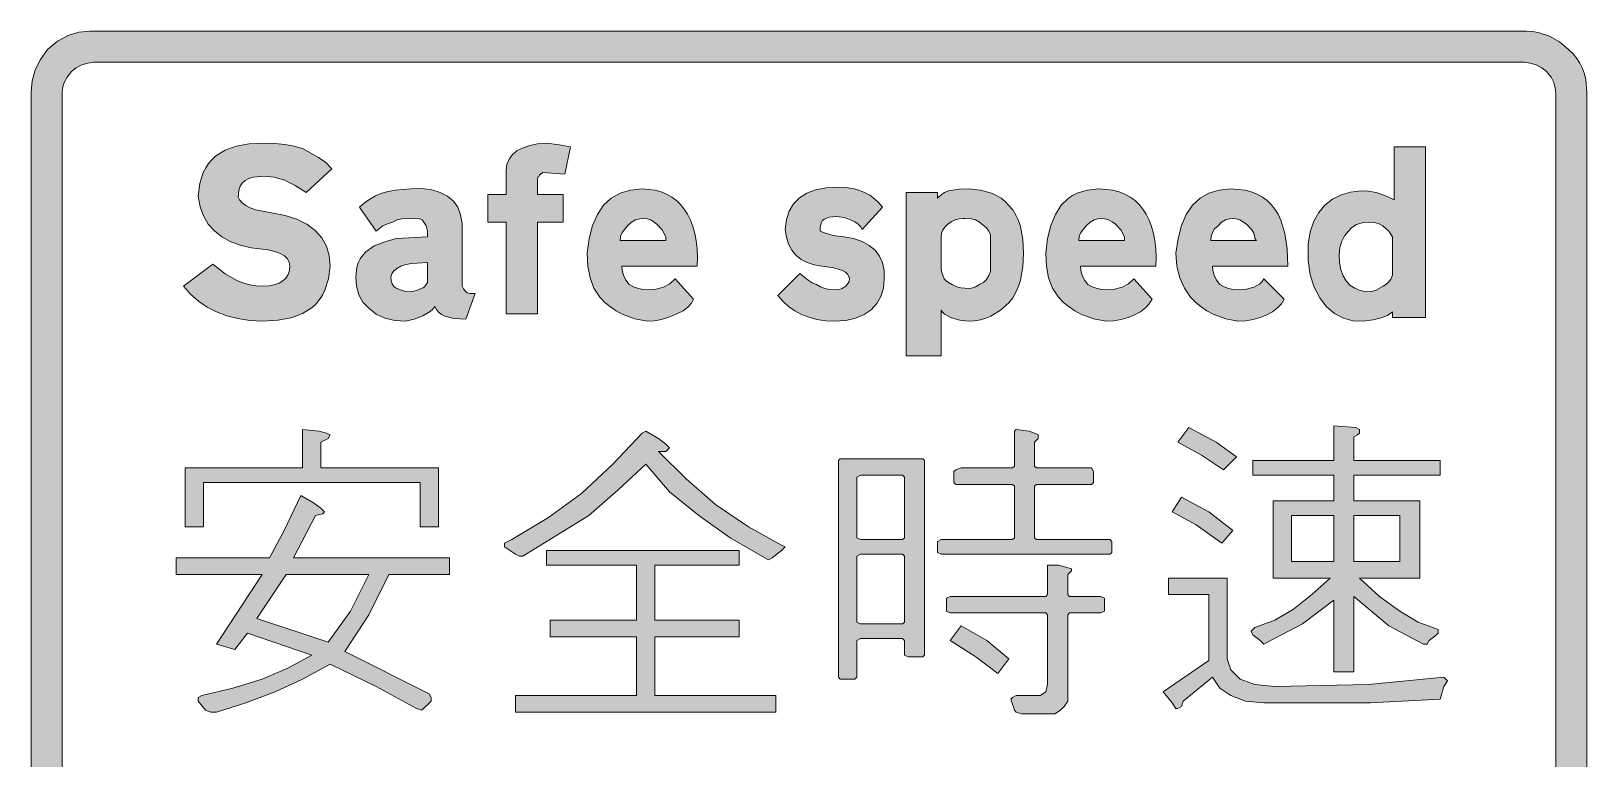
# Model space of a CAD drawing. Header units: metres. Extents: x 157 to 412, y 9 to 264.
# Drawn here: x 157.1 to 411.5, y 145.1 to 264.1 of the extents above; entities that cross this region are included whole.
import ezdxf

# ---------------------------------------------------------------- set-up
doc = ezdxf.new("R2010")
doc.units = ezdxf.units.M
doc.layers.add('FILL_BLACK_000000', color=7, linetype='Continuous', true_color=0x000000)

msp = doc.modelspace()

# ---------------------------------------------------------------- hatches: boundary and pattern name
at = {"layer": 'FILL_BLACK_000000', "true_color": 0x000000}
h = msp.add_hatch(color=7, dxfattribs=at)
h.dxf.hatch_style = 1
h.paths.add_polyline_path([(157.78, 257.72), (158.63, 259.43), (159.81, 261.06), (161.44, 262.41), (163.15, 263.35), (164.91, 263.89), (166.71, 264.06), (401.61, 264.06), (402.61, 264), (403.57, 263.84), (405.4, 263.23), (407.05, 262.29), (408.51, 261.06), (409.24, 260.36), (409.86, 259.6), (410.38, 258.8), (410.8, 257.95), (411.11, 257.06), (411.34, 256.12), (411.51, 254.16), (411.51, 19.26), (411.34, 17.46), (410.8, 15.7), (409.86, 13.99), (408.51, 12.36), (407.8, 11.63), (407.01, 11.01), (406.17, 10.49), (405.28, 10.07), (403.45, 9.53), (401.61, 9.36), (166.71, 9.36), (164.91, 9.53), (163.15, 10.07), (161.44, 11.01), (159.81, 12.36), (158.63, 13.99), (157.78, 15.7), (157.28, 17.46), (157.11, 19.26), (157.11, 254.16), (157.28, 255.96), (157.78, 257.72)])
h.paths.add_polyline_path([(403.25, 14.88), (404.11, 15.36), (404.87, 16), (405.51, 16.76), (405.99, 17.62), (406.3, 18.57), (406.41, 19.56), (406.41, 253.86), (406.34, 254.76), (406.11, 255.66), (405.65, 256.56), (404.91, 257.46), (404.14, 258.07), (403.22, 258.55), (402.25, 258.85), (401.31, 258.96), (167.31, 258.96), (166.37, 258.85), (165.4, 258.55), (164.48, 258.07), (163.71, 257.46), (163, 256.56), (162.51, 255.66), (162.25, 254.76), (162.21, 253.86), (162.21, 19.56), (162.28, 18.66), (162.51, 17.76), (162.97, 16.86), (163.71, 15.96), (164.48, 15.35), (165.4, 14.87), (166.37, 14.57), (167.31, 14.46), (401.31, 14.46), (402.3, 14.57), (403.25, 14.88)], flags=16)
h = msp.add_hatch(color=7, dxfattribs=at)
h.dxf.hatch_style = 1
h.paths.add_polyline_path([(188.83, 224.38), (190.86, 223.26), (191.87, 222.87), (192.88, 222.58), (193.9, 222.42), (194.91, 222.36), (195.96, 222.42), (196.88, 222.58), (197.65, 222.85), (198.28, 223.22), (198.78, 223.69), (199.13, 224.26), (199.34, 224.92), (199.41, 225.66), (199.31, 226.29), (199.02, 226.85), (198.52, 227.32), (197.83, 227.72), (196.95, 228.05), (195.87, 228.32), (193.11, 228.66), (191.3, 229.08), (189.68, 229.68), (188.27, 230.45), (187.07, 231.4), (186.08, 232.53), (185.31, 233.85), (184.75, 235.36), (184.41, 237.06), (184.68, 239.16), (185.25, 240.95), (185.66, 241.74), (186.14, 242.45), (186.7, 243.09), (187.33, 243.66), (188.84, 244.59), (190.65, 245.24), (192.78, 245.63), (195.21, 245.76), (196.95, 245.7), (198.58, 245.53), (200.1, 245.25), (201.51, 244.86), (204.13, 243.43), (205.31, 242.58), (206.31, 241.56), (202.11, 237.66), (200.31, 238.84), (198.55, 239.68), (196.84, 240.19), (195.21, 240.36), (193.41, 240.19), (192.69, 239.96), (192.1, 239.65), (191.63, 239.23), (191.29, 238.71), (191.08, 238.09), (191.01, 237.36), (190.94, 236.91), (191.16, 236.46), (191.6, 236.01), (192.21, 235.56), (192.95, 235.16), (193.86, 234.85), (196.41, 234.36), (198.63, 233.92), (200.57, 233.3), (202.22, 232.48), (203.57, 231.47), (204.63, 230.28), (205.4, 228.92), (205.86, 227.38), (206.01, 225.66), (205.74, 223.55), (205.16, 221.72), (204.75, 220.91), (204.26, 220.18), (203.7, 219.51), (203.05, 218.91), (202.32, 218.38), (201.51, 217.93), (199.64, 217.22), (197.44, 216.8), (194.91, 216.66), (192.89, 216.77), (190.93, 217.07), (189.09, 217.55), (187.41, 218.16), (185.89, 218.94), (184.48, 219.92), (183.19, 221.07), (182.01, 222.36), (186.81, 225.96), (188.83, 224.38)])
h = msp.add_hatch(color=7, dxfattribs=at)
h.dxf.hatch_style = 1
h.paths.add_polyline_path([(239.91, 217.86), (234.81, 217.86), (234.81, 232.86), (231.81, 232.86), (231.81, 237.36), (234.81, 237.36), (234.81, 241.26), (234.92, 242.28), (235.26, 243.13), (235.82, 243.88), (236.61, 244.56), (237.57, 245), (238.67, 245.38), (239.94, 245.66), (241.41, 245.76), (243.51, 245.46), (245.31, 245.16), (244.41, 240.66), (240.81, 240.96), (240.4, 240.66), (240.26, 240.54), (240.21, 240.36), (240.04, 240.31), (239.95, 240.17), (239.91, 239.76), (239.91, 237.36), (244.11, 237.36), (244.11, 232.86), (239.91, 232.86), (239.91, 217.86)])
h = msp.add_hatch(color=7, dxfattribs=at)
h.dxf.hatch_style = 1
h.paths.add_polyline_path([(385.11, 245.16), (385.11, 217.26), (379.71, 217.26), (379.71, 218.16), (378.92, 217.59), (377.87, 217.18), (376.55, 216.89), (374.91, 216.66), (373.26, 216.73), (371.69, 217.15), (370.24, 217.92), (368.95, 219.02), (367.83, 220.45), (366.94, 222.19), (366.28, 224.23), (365.91, 226.56), (365.91, 226.86), (365.91, 228.96), (365.91, 229.26), (366.26, 231.26), (366.85, 232.98), (367.66, 234.44), (368.68, 235.63), (369.91, 236.58), (371.31, 237.28), (372.88, 237.73), (374.61, 237.96), (375.79, 237.89), (377.08, 237.66), (378.49, 237.2), (380.01, 236.46), (380.01, 245.16), (385.11, 245.16)])
h.paths.add_polyline_path([(371.29, 225.05), (371.64, 224.06), (372.13, 223.22), (372.77, 222.54), (373.54, 222.02), (374.46, 221.66), (375.51, 221.46), (376.31, 221.52), (376.97, 221.68), (378.21, 222.36), (378.66, 222.64), (379.07, 223.03), (379.43, 223.54), (379.71, 224.16), (379.71, 228.96), (379.71, 230.46), (379.11, 231.36), (378.81, 231.66), (378.13, 232.23), (377.42, 232.6), (376.66, 232.8), (375.81, 232.86), (374.75, 232.75), (373.82, 232.45), (373.07, 231.97), (372.51, 231.36), (371.9, 230.62), (371.42, 229.75), (371.12, 228.7), (371.01, 227.46), (371.08, 226.18), (371.29, 225.05)], flags=16)
h = msp.add_hatch(color=7, dxfattribs=at)
h.dxf.hatch_style = 1
h.paths.add_polyline_path([(210.61, 226.21), (210.92, 226.86), (211.34, 227.45), (211.86, 227.99), (213.21, 228.96), (214.78, 229.56), (216.81, 230.16), (221.91, 230.46), (221.91, 231.36), (221.72, 232.22), (221.31, 232.86), (221.03, 233.21), (220.63, 233.38), (219.51, 233.46), (217.75, 233.38), (216.94, 233.21), (216.21, 232.86), (215.37, 232.58), (214.63, 232.22), (213.51, 231.36), (210.81, 235.26), (211.63, 235.99), (212.5, 236.61), (213.44, 237.13), (214.45, 237.55), (215.52, 237.86), (216.67, 238.09), (219.21, 238.26), (221.08, 238.33), (222.66, 238.11), (224.02, 237.67), (225.21, 237.06), (226.18, 236.27), (226.86, 235.26), (227.32, 234.02), (227.61, 232.56), (227.61, 222.36), (227.8, 221.91), (228.21, 221.46), (228.49, 221.29), (228.85, 221.2), (229.71, 221.16), (228.21, 216.96), (226.23, 217.08), (224.76, 217.45), (224.2, 217.74), (223.74, 218.1), (223.38, 218.54), (223.11, 219.06), (222.81, 218.62), (222.36, 218.22), (221.16, 217.52), (219.73, 216.99), (218.31, 216.66), (216.57, 216.78), (214.97, 217.15), (213.54, 217.8), (212.31, 218.76), (211.35, 219.77), (210.7, 220.97), (210.33, 222.35), (210.21, 223.86), (210.38, 225.5), (210.61, 226.21)])
h.paths.add_polyline_path([(218.38, 225.9), (217.56, 225.62), (216.91, 225.28), (216.43, 224.87), (216.09, 224.39), (215.91, 223.86), (215.97, 223.24), (216.13, 222.73), (216.42, 222.34), (216.81, 222.06), (217.78, 221.65), (218.41, 221.51), (219.21, 221.46), (220.11, 221.65), (221.01, 222.06), (221.23, 222.12), (221.46, 222.28), (221.91, 222.96), (221.91, 226.26), (219.37, 226.1), (218.38, 225.9)], flags=16)
h = msp.add_hatch(color=7, dxfattribs=at)
h.dxf.hatch_style = 1
h.paths.add_polyline_path([(265.07, 219.59), (264.51, 218.95), (263.72, 218.36), (262.71, 217.86), (261.41, 217.29), (260.2, 216.92), (259.04, 216.72), (257.91, 216.66), (255.85, 217.06), (253.78, 217.82), (252.79, 218.35), (251.83, 218.98), (250.94, 219.72), (250.11, 220.56), (249.15, 222.02), (248.5, 223.71), (248.13, 225.62), (248.01, 227.76), (248.35, 230.19), (248.91, 232.31), (249.7, 234.11), (250.71, 235.6), (251.95, 236.76), (253.41, 237.59), (255.1, 238.09), (257.01, 238.26), (258.11, 238.2), (259.14, 238.04), (260.12, 237.77), (261.02, 237.4), (261.86, 236.93), (262.62, 236.36), (263.31, 235.7), (263.91, 234.96), (264.44, 234.12), (264.91, 233.17), (265.31, 232.12), (265.63, 230.98), (265.87, 229.76), (266.02, 228.46), (266.07, 227.09), (266.01, 225.66), (253.71, 225.66), (253.77, 224.94), (253.97, 224.16), (254.34, 223.38), (254.91, 222.66), (255.63, 222.27), (256.41, 221.98), (257.19, 221.82), (257.91, 221.76), (259.25, 221.87), (260.5, 222.21), (261.58, 222.77), (262.41, 223.56), (265.41, 220.26), (265.07, 219.59)])
h.paths.add_polyline_path([(260.91, 230.16), (260.91, 230.46), (260.31, 231.56), (259.45, 232.52), (258.42, 233.2), (257.87, 233.39), (257.31, 233.46), (256.63, 233.4), (255.96, 233.2), (255.28, 232.83), (254.61, 232.26), (253.78, 231.17), (253.51, 230.53), (253.41, 229.86), (260.91, 229.86), (260.91, 230.16)], flags=16)
h = msp.add_hatch(color=7, dxfattribs=at)
h.dxf.hatch_style = 1
h.paths.add_polyline_path([(285.13, 225.86), (284, 226.22), (283.01, 226.74), (282.17, 227.42), (281.49, 228.26), (280.97, 229.25), (280.61, 230.38), (280.41, 231.66), (280.64, 233.25), (281.09, 234.64), (281.79, 235.82), (282.73, 236.8), (283.93, 237.56), (285.39, 238.11), (287.11, 238.45), (289.11, 238.56), (290.31, 238.5), (291.42, 238.34), (292.44, 238.07), (293.38, 237.7), (294.24, 237.23), (295.02, 236.66), (295.71, 236), (296.31, 235.26), (293.01, 231.66), (292.73, 232.11), (292.33, 232.52), (291.83, 232.88), (291.21, 233.16), (290.12, 233.57), (288.81, 233.76), (287.63, 233.65), (286.78, 233.31), (286.49, 233.06), (286.28, 232.75), (286.11, 231.96), (286.11, 231.66), (286.11, 231.36), (287.01, 231.06), (288.28, 230.65), (290.01, 230.46), (291.6, 230.15), (292.98, 229.68), (294.15, 229.04), (295.11, 228.25), (295.84, 227.3), (296.34, 226.2), (296.6, 224.95), (296.61, 223.56), (296.47, 222.06), (296.06, 220.71), (295.39, 219.53), (294.47, 218.53), (293.31, 217.74), (291.93, 217.15), (290.32, 216.78), (288.51, 216.66), (286.99, 216.73), (285.58, 216.94), (284.28, 217.28), (283.07, 217.75), (281.97, 218.34), (280.96, 219.06), (280.04, 219.9), (279.21, 220.86), (282.81, 224.46), (284.16, 223.33), (284.83, 222.94), (285.51, 222.66), (286.19, 222.27), (286.9, 221.98), (287.66, 221.82), (288.51, 221.76), (289.13, 221.81), (289.63, 221.95), (290.31, 222.36), (290.72, 222.85), (290.86, 223.16), (290.91, 223.56), (290.84, 223.98), (290.63, 224.35), (290.28, 224.67), (289.78, 224.95), (288.38, 225.37), (286.41, 225.66), (285.13, 225.86)])
h = msp.add_hatch(color=7, dxfattribs=at)
h.dxf.hatch_style = 1
h.paths.add_polyline_path([(300.21, 210.96), (300.21, 237.66), (305.31, 237.66), (305.31, 236.76), (305.98, 237.36), (306.49, 237.69), (307.11, 237.96), (308.87, 238.22), (310.41, 238.26), (312.37, 238.09), (314.16, 237.58), (314.97, 237.21), (315.73, 236.74), (316.41, 236.19), (317.01, 235.56), (317.63, 234.83), (318.14, 234), (318.56, 233.09), (318.88, 232.11), (319.29, 229.99), (319.41, 227.76), (319.29, 225.52), (318.88, 223.37), (318.56, 222.35), (318.14, 221.39), (317.63, 220.49), (317.01, 219.66), (315.6, 218.43), (314.05, 217.48), (313.21, 217.13), (312.33, 216.88), (311.39, 216.72), (310.41, 216.66), (308.99, 216.81), (307.6, 217.22), (306.49, 217.8), (306.12, 218.12), (305.91, 218.46), (305.91, 210.96), (300.21, 210.96)])
h.paths.add_polyline_path([(310.9, 222.02), (311.54, 222.27), (312.21, 222.66), (312.83, 222.99), (313.33, 223.48), (313.73, 224.09), (314.01, 224.76), (314.01, 225.66), (314.01, 229.86), (314.01, 230.76), (313.73, 231.38), (313.33, 231.92), (312.21, 232.86), (311.54, 233.21), (310.9, 233.38), (309.81, 233.46), (309.51, 233.46), (308.84, 233.39), (308.19, 233.2), (307.58, 232.91), (307.03, 232.52), (306.57, 232.07), (306.22, 231.56), (305.99, 231.02), (305.91, 230.46), (305.91, 225.36), (305.95, 224.76), (306.21, 224.16), (306.43, 223.56), (306.72, 223.23), (307.11, 222.96), (307.78, 222.57), (308.46, 222.28), (309.13, 222.12), (309.81, 222.06), (310.31, 221.94), (310.9, 222.02)], flags=16)
h = msp.add_hatch(color=7, dxfattribs=at)
h.dxf.hatch_style = 1
h.paths.add_polyline_path([(328.97, 224.16), (329.34, 223.38), (329.91, 222.66), (330.63, 222.27), (331.41, 221.98), (332.19, 221.82), (332.91, 221.76), (334.25, 221.87), (335.5, 222.21), (336.58, 222.77), (337.41, 223.56), (340.41, 220.26), (339.96, 219.5), (339.32, 218.81), (338.51, 218.2), (337.56, 217.67), (336.5, 217.25), (335.35, 216.93), (334.14, 216.73), (332.91, 216.66), (330.85, 217.06), (328.78, 217.82), (327.79, 218.35), (326.83, 218.98), (325.94, 219.72), (325.11, 220.56), (324.15, 222.02), (323.5, 223.71), (323.13, 225.62), (323.01, 227.76), (323.33, 230.19), (323.86, 232.31), (324.6, 234.11), (325.56, 235.6), (326.74, 236.76), (327.42, 237.21), (328.16, 237.59), (329.81, 238.09), (331.71, 238.26), (332.91, 238.2), (334.02, 238.04), (335.04, 237.77), (335.98, 237.4), (336.84, 236.93), (337.62, 236.36), (338.31, 235.7), (338.91, 234.96), (339.44, 234.12), (339.91, 233.17), (340.31, 232.12), (340.63, 230.98), (340.87, 229.76), (341.02, 228.46), (341.07, 227.09), (341.01, 225.66), (328.71, 225.66), (328.77, 224.94), (328.97, 224.16)])
h.paths.add_polyline_path([(335.91, 230.16), (335.91, 230.46), (335.3, 231.56), (334.41, 232.52), (333.88, 232.91), (333.29, 233.2), (332.67, 233.39), (332.01, 233.46), (331.51, 233.4), (330.92, 233.2), (330.28, 232.83), (329.61, 232.26), (328.78, 231.17), (328.51, 230.53), (328.41, 229.86), (335.91, 229.86), (335.91, 230.16)], flags=16)
h = msp.add_hatch(color=7, dxfattribs=at)
h.dxf.hatch_style = 1
h.paths.add_polyline_path([(350.57, 224.16), (350.94, 223.38), (351.51, 222.66), (352.19, 222.27), (352.9, 221.98), (353.66, 221.82), (354.51, 221.76), (355.84, 221.87), (357.06, 222.21), (358.05, 222.77), (358.43, 223.14), (358.71, 223.56), (362.01, 220.26), (361.56, 219.5), (360.92, 218.81), (360.11, 218.2), (359.16, 217.67), (358.1, 217.25), (356.95, 216.93), (355.74, 216.73), (354.51, 216.66), (352.45, 217.06), (350.38, 217.82), (349.39, 218.35), (348.43, 218.98), (347.54, 219.72), (346.71, 220.56), (345.7, 222.02), (344.95, 223.71), (344.47, 225.62), (344.31, 227.76), (344.65, 230.19), (345.21, 232.31), (346, 234.11), (347.01, 235.6), (348.25, 236.76), (349.71, 237.59), (351.4, 238.09), (353.31, 238.26), (354.51, 238.2), (355.62, 238.04), (356.64, 237.77), (357.58, 237.4), (358.44, 236.93), (359.22, 236.36), (359.91, 235.7), (360.51, 234.96), (361.03, 234.12), (361.47, 233.17), (362.12, 230.98), (362.49, 228.46), (362.61, 225.66), (350.31, 225.66), (350.37, 224.94), (350.57, 224.16)])
h.paths.add_polyline_path([(357.21, 230.16), (357.21, 230.46), (357.03, 231.02), (356.73, 231.56), (355.86, 232.52), (354.76, 233.2), (354.18, 233.39), (353.61, 233.46), (353.07, 233.4), (352.41, 233.2), (351.75, 232.83), (351.21, 232.26), (350.64, 231.76), (350.27, 231.17), (350.07, 230.53), (350.01, 229.86), (357.51, 229.86), (357.21, 230.16)], flags=16)
h = msp.add_hatch(color=7, dxfattribs=at)
h.dxf.hatch_style = 1
h.paths.add_polyline_path([(185.31, 190.26), (185.31, 183.06), (182.31, 183.06), (182.31, 192.66), (201.51, 192.66), (201.51, 198.96), (204.21, 198.66), (205.41, 198.36), (206.01, 198.06), (205.71, 197.46), (204.51, 196.86), (204.51, 192.66), (223.71, 192.66), (223.71, 183.06), (220.71, 183.06), (220.71, 190.26), (185.31, 190.26)])
h = msp.add_hatch(color=7, dxfattribs=at)
h.dxf.hatch_style = 1
h.paths.add_polyline_path([(248.31, 184.86), (242.91, 181.56), (237.51, 178.26), (236.91, 178.26), (236.31, 178.56), (234.51, 179.76), (234.51, 180.36), (235.71, 180.96), (241.71, 184.56), (247.11, 188.46), (252.21, 193.26), (257.01, 198.36), (257.61, 198.66), (259.71, 197.46), (260.91, 196.56), (261.51, 195.96), (260.91, 195.36), (259.71, 195.36), (264.21, 190.86), (269.01, 186.66), (274.41, 183.06), (279.81, 180.06), (280.41, 179.76), (279.81, 179.16), (278.31, 177.96), (277.71, 177.66), (277.11, 177.96), (271.41, 181.26), (266.31, 184.86), (261.51, 188.76), (257.61, 193.26), (253.11, 189.06), (248.31, 184.86)])
h = msp.add_hatch(color=7, dxfattribs=at)
h.dxf.hatch_style = 1
h.paths.add_polyline_path([(333.81, 180.66), (333.81, 178.86), (333.51, 178.56), (305.91, 178.56), (305.31, 178.86), (305.31, 180.66), (305.91, 180.96), (317.61, 180.96), (317.91, 181.26), (317.91, 189.66), (317.61, 189.96), (309.21, 189.96), (308.31, 189.96), (308.01, 190.26), (308.01, 192.06), (308.31, 192.36), (309.21, 192.66), (317.61, 192.66), (317.91, 192.96), (317.91, 198.66), (318.21, 198.96), (320.31, 198.66), (321.21, 198.36), (321.81, 198.06), (321.81, 197.46), (321.21, 196.86), (321.21, 192.96), (321.51, 192.66), (330.51, 192.66), (330.81, 192.06), (330.81, 190.26), (330.51, 189.96), (321.51, 189.96), (321.21, 189.66), (321.21, 181.26), (321.51, 180.96), (333.51, 180.96), (333.81, 180.66)])
h = msp.add_hatch(color=7, dxfattribs=at)
h.dxf.hatch_style = 1
h.paths.add_polyline_path([(348.51, 194.76), (344.61, 196.86), (346.41, 199.26), (350.91, 196.86), (354.21, 194.46), (352.11, 192.36), (348.51, 194.76)])
h = msp.add_hatch(color=7, dxfattribs=at)
h.dxf.hatch_style = 1
h.paths.add_polyline_path([(373.41, 171.66), (373.41, 159.36), (370.11, 159.36), (370.11, 171.06), (365.01, 167.16), (359.31, 164.16), (358.71, 163.86), (358.11, 164.46), (356.91, 165.36), (356.61, 165.96), (357.21, 166.56), (360.51, 167.76), (363.51, 169.56), (366.51, 171.96), (369.51, 174.66), (360.21, 174.66), (360.21, 187.26), (370.11, 187.26), (370.11, 191.46), (356.91, 191.46), (356.91, 193.86), (370.11, 193.86), (370.11, 199.56), (373.71, 199.26), (374.31, 198.96), (374.31, 198.36), (374.01, 198.06), (373.41, 197.76), (373.41, 193.86), (387.51, 193.86), (387.51, 191.46), (373.41, 191.46), (373.41, 187.26), (384.21, 187.26), (384.21, 174.66), (374.31, 174.66), (377.61, 171.66), (380.91, 169.26), (383.91, 167.46), (387.21, 166.26), (387.21, 165.66), (386.91, 165.36), (385.71, 164.46), (385.41, 163.86), (384.81, 163.86), (379.11, 166.86), (373.41, 171.66)])
h.paths.add_polyline_path([(380.91, 177.36), (380.91, 184.86), (373.41, 184.86), (373.41, 177.36), (380.91, 177.36)], flags=16)
h.paths.add_polyline_path([(363.21, 177.36), (370.11, 177.36), (370.11, 184.86), (363.21, 184.86), (363.21, 177.36)], flags=16)
h = msp.add_hatch(color=7, dxfattribs=at)
h.dxf.hatch_style = 1
h.paths.add_polyline_path([(299.91, 162.06), (299.91, 164.46), (299.61, 164.76), (292.71, 164.76), (292.11, 164.46), (292.11, 158.46), (291.81, 158.16), (289.41, 158.16), (289.11, 158.46), (289.11, 193.86), (289.41, 194.16), (302.91, 194.16), (303.21, 193.86), (303.21, 162.06), (302.91, 161.76), (300.51, 161.76), (299.91, 162.06)])
h.paths.add_polyline_path([(299.61, 167.16), (299.91, 167.46), (299.91, 178.26), (299.61, 178.56), (292.71, 178.56), (292.11, 178.26), (292.11, 167.46), (292.71, 167.16), (299.61, 167.16)], flags=16)
h.paths.add_polyline_path([(292.11, 181.26), (292.71, 180.96), (299.61, 180.96), (299.91, 181.26), (299.91, 191.16), (299.61, 191.46), (292.71, 191.46), (292.11, 191.16), (292.11, 181.26)], flags=16)
h = msp.add_hatch(color=7, dxfattribs=at)
h.dxf.hatch_style = 1
h.paths.add_polyline_path([(208.41, 162.66), (222.21, 155.76), (222.51, 155.16), (222.51, 154.56), (221.01, 153.06), (220.11, 153.36), (213.51, 156.96), (206.01, 160.56), (201.51, 158.16), (197.01, 156.06), (192.21, 154.26), (187.41, 152.76), (186.51, 152.76), (185.61, 153.06), (184.41, 154.56), (184.41, 155.16), (185.01, 155.46), (190.11, 156.66), (194.91, 158.16), (199.11, 159.96), (203.01, 162.06), (192.51, 165.66), (190.41, 162.96), (187.41, 163.86), (194.91, 175.26), (180.81, 175.26), (180.81, 177.96), (196.11, 177.96), (198.51, 182.46), (201.21, 188.16), (203.31, 186.96), (204.51, 186.06), (205.11, 185.46), (204.81, 185.16), (203.61, 184.86), (200.01, 177.96), (225.51, 177.96), (225.51, 175.26), (215.61, 175.26), (212.31, 168.66), (208.41, 162.66)])
h.paths.add_polyline_path([(205.71, 164.16), (209.31, 169.26), (212.31, 175.26), (198.81, 175.26), (194.01, 168.06), (205.71, 164.16)], flags=16)
h = msp.add_hatch(color=7, dxfattribs=at)
h.dxf.hatch_style = 1
h.paths.add_polyline_path([(351.81, 180.36), (347.61, 183.36), (343.71, 185.46), (345.21, 187.86), (349.71, 185.46), (353.61, 182.46), (351.81, 180.36)])
h = msp.add_hatch(color=7, dxfattribs=at)
h.dxf.hatch_style = 1
h.paths.add_polyline_path([(259.11, 176.76), (259.11, 167.76), (272.91, 167.76), (272.91, 165.06), (259.11, 165.06), (259.11, 155.46), (278.91, 155.46), (278.91, 152.76), (236.31, 152.76), (236.31, 155.46), (256.11, 155.46), (256.11, 165.06), (242.01, 165.06), (242.01, 167.76), (256.11, 167.76), (256.11, 176.76), (241.41, 176.76), (241.41, 179.16), (272.91, 179.16), (272.91, 176.76), (259.11, 176.76)])
h = msp.add_hatch(color=7, dxfattribs=at)
h.dxf.hatch_style = 1
h.paths.add_polyline_path([(323.91, 176.76), (325.11, 176.76), (326.31, 176.46), (327.21, 176.16), (327.21, 175.86), (326.61, 175.26), (326.61, 171.96), (326.91, 171.66), (332.01, 171.66), (332.61, 171.36), (332.61, 169.26), (332.01, 168.96), (326.91, 168.96), (326.61, 168.66), (326.61, 156.06), (326.61, 154.56), (326.01, 153.66), (325.41, 153.06), (324.51, 152.46), (319.11, 152.46), (318.21, 152.76), (317.91, 153.06), (317.31, 154.86), (317.61, 155.16), (318.21, 155.46), (322.11, 155.46), (323.01, 156.06), (323.31, 157.26), (323.31, 168.66), (323.01, 168.96), (307.41, 168.96), (306.81, 169.26), (306.81, 171.36), (307.41, 171.66), (323.01, 171.66), (323.31, 171.96), (323.31, 176.76), (323.91, 176.76)])
h = msp.add_hatch(color=7, dxfattribs=at)
h.dxf.hatch_style = 1
h.paths.add_polyline_path([(358.71, 154.26), (355.71, 154.56), (353.31, 155.46), (351.51, 156.66), (350.31, 158.46), (345.51, 154.56), (345.21, 153.66), (344.61, 153.36), (344.31, 153.36), (343.71, 154.26), (342.21, 156.06), (349.71, 161.16), (349.71, 171.96), (343.11, 171.96), (343.11, 174.66), (352.71, 174.66), (352.71, 161.46), (353.31, 159.66), (354.81, 158.16), (357.21, 157.26), (360.51, 156.96), (375.81, 157.26), (388.11, 158.46), (388.71, 157.86), (388.11, 156.96), (387.51, 154.86), (376.11, 154.26), (358.71, 154.26)])
h = msp.add_hatch(color=7, dxfattribs=at)
h.dxf.hatch_style = 1
h.paths.add_polyline_path([(307.41, 164.46), (309.21, 166.86), (313.41, 164.46), (317.01, 161.46), (315.21, 159.06), (311.61, 161.76), (307.41, 164.46)])

# ---------------------------------------------------------------- linework, layer by layer
at = {"layer": 'FILL_BLACK_000000', "lineweight": 0, "true_color": 0x000000}
for points in [[(157.11, 19.26), (157.11, 254.16), (157.28, 255.96), (157.78, 257.72), (158.63, 259.43), (159.81, 261.06), (161.44, 262.41), (163.15, 263.35), (164.91, 263.89), (166.71, 264.06), (401.61, 264.06), (402.61, 264), (403.57, 263.84), (405.4, 263.23), (407.05, 262.29), (408.51, 261.06), (409.24, 260.36), (409.86, 259.6), (410.38, 258.8), (410.8, 257.95), (411.11, 257.06), (411.34, 256.12), (411.51, 254.16), (411.51, 19.26)], [(406.41, 19.56), (406.41, 253.86), (406.34, 254.76), (406.11, 255.66), (405.65, 256.56), (404.91, 257.46), (404.14, 258.07), (403.22, 258.55), (402.25, 258.85), (401.31, 258.96), (167.31, 258.96), (166.37, 258.85), (165.4, 258.55), (164.48, 258.07), (163.71, 257.46), (163, 256.56), (162.51, 255.66), (162.25, 254.76), (162.21, 253.86), (162.21, 19.56)]]:
    msp.add_lwpolyline(points, dxfattribs=at)
for points in [[(188.83, 224.38), (190.86, 223.26), (191.87, 222.87), (192.88, 222.58), (193.9, 222.42), (194.91, 222.36), (195.96, 222.42), (196.88, 222.58), (197.65, 222.85), (198.28, 223.22), (198.78, 223.69), (199.13, 224.26), (199.34, 224.92), (199.41, 225.66), (199.31, 226.29), (199.02, 226.85), (198.52, 227.32), (197.83, 227.72), (196.95, 228.05), (195.87, 228.32), (193.11, 228.66), (191.3, 229.08), (189.68, 229.68), (188.27, 230.45), (187.07, 231.4), (186.08, 232.53), (185.31, 233.85), (184.75, 235.36), (184.41, 237.06), (184.68, 239.16), (185.25, 240.95), (185.66, 241.74), (186.14, 242.45), (186.7, 243.09), (187.33, 243.66), (188.84, 244.59), (190.65, 245.24), (192.78, 245.63), (195.21, 245.76), (196.95, 245.7), (198.58, 245.53), (200.1, 245.25), (201.51, 244.86), (204.13, 243.43), (205.31, 242.58), (206.31, 241.56), (202.11, 237.66), (200.31, 238.84), (198.55, 239.68), (196.84, 240.19), (195.21, 240.36), (193.41, 240.19), (192.69, 239.96), (192.1, 239.65), (191.63, 239.23), (191.29, 238.71), (191.08, 238.09), (191.01, 237.36), (190.94, 236.91), (191.16, 236.46), (191.6, 236.01), (192.21, 235.56), (192.95, 235.16), (193.86, 234.85), (196.41, 234.36), (198.63, 233.92), (200.57, 233.3), (202.22, 232.48), (203.57, 231.47), (204.63, 230.28), (205.4, 228.92), (205.86, 227.38), (206.01, 225.66), (205.74, 223.55), (205.16, 221.72), (204.75, 220.91), (204.26, 220.18), (203.7, 219.51), (203.05, 218.91), (202.32, 218.38), (201.51, 217.93), (199.64, 217.22), (197.44, 216.8), (194.91, 216.66), (192.89, 216.77), (190.93, 217.07), (189.09, 217.55), (187.41, 218.16), (185.89, 218.94), (184.48, 219.92), (183.19, 221.07), (182.01, 222.36), (186.81, 225.96)], [(239.91, 217.86), (234.81, 217.86), (234.81, 232.86), (231.81, 232.86), (231.81, 237.36), (234.81, 237.36), (234.81, 241.26), (234.92, 242.28), (235.26, 243.13), (235.82, 243.88), (236.61, 244.56), (237.57, 245), (238.67, 245.38), (239.94, 245.66), (241.41, 245.76), (243.51, 245.46), (245.31, 245.16), (244.41, 240.66), (240.81, 240.96), (240.4, 240.66), (240.26, 240.54), (240.21, 240.36), (240.04, 240.31), (239.95, 240.17), (239.91, 239.76), (239.91, 237.36), (244.11, 237.36), (244.11, 232.86), (239.91, 232.86)], [(385.11, 245.16), (385.11, 217.26), (379.71, 217.26), (379.71, 218.16), (378.92, 217.59), (377.87, 217.18), (376.55, 216.89), (374.91, 216.66), (373.26, 216.73), (371.69, 217.15), (370.24, 217.92), (368.95, 219.02), (367.83, 220.45), (366.94, 222.19), (366.28, 224.23), (365.91, 226.56), (365.91, 226.86), (365.91, 228.96), (365.91, 229.26), (366.26, 231.26), (366.85, 232.98), (367.66, 234.44), (368.68, 235.63), (369.91, 236.58), (371.31, 237.28), (372.88, 237.73), (374.61, 237.96), (375.79, 237.89), (377.08, 237.66), (378.49, 237.2), (380.01, 236.46), (380.01, 245.16)], [(210.61, 226.21), (210.92, 226.86), (211.34, 227.45), (211.86, 227.99), (213.21, 228.96), (214.78, 229.56), (216.81, 230.16), (221.91, 230.46), (221.91, 231.36), (221.72, 232.22), (221.31, 232.86), (221.03, 233.21), (220.63, 233.38), (219.51, 233.46), (217.75, 233.38), (216.94, 233.21), (216.21, 232.86), (215.37, 232.58), (214.63, 232.22), (213.51, 231.36), (210.81, 235.26), (211.63, 235.99), (212.5, 236.61), (213.44, 237.13), (214.45, 237.55), (215.52, 237.86), (216.67, 238.09), (219.21, 238.26), (221.08, 238.33), (222.66, 238.11), (224.02, 237.67), (225.21, 237.06), (226.18, 236.27), (226.86, 235.26), (227.32, 234.02), (227.61, 232.56), (227.61, 222.36), (227.8, 221.91), (228.21, 221.46), (228.49, 221.29), (228.85, 221.2), (229.71, 221.16), (228.21, 216.96), (226.23, 217.08), (224.76, 217.45), (224.2, 217.74), (223.74, 218.1), (223.38, 218.54), (223.11, 219.06), (222.81, 218.62), (222.36, 218.22), (221.16, 217.52), (219.73, 216.99), (218.31, 216.66), (216.57, 216.78), (214.97, 217.15), (213.54, 217.8), (212.31, 218.76), (211.35, 219.77), (210.7, 220.97), (210.33, 222.35), (210.21, 223.86), (210.38, 225.5)], [(265.07, 219.59), (264.51, 218.95), (263.72, 218.36), (262.71, 217.86), (261.41, 217.29), (260.2, 216.92), (259.04, 216.72), (257.91, 216.66), (255.85, 217.06), (253.78, 217.82), (252.79, 218.35), (251.83, 218.98), (250.94, 219.72), (250.11, 220.56), (249.15, 222.02), (248.5, 223.71), (248.13, 225.62), (248.01, 227.76), (248.35, 230.19), (248.91, 232.31), (249.7, 234.11), (250.71, 235.6), (251.95, 236.76), (253.41, 237.59), (255.1, 238.09), (257.01, 238.26), (258.11, 238.2), (259.14, 238.04), (260.12, 237.77), (261.02, 237.4), (261.86, 236.93), (262.62, 236.36), (263.31, 235.7), (263.91, 234.96), (264.44, 234.12), (264.91, 233.17), (265.31, 232.12), (265.63, 230.98), (265.87, 229.76), (266.02, 228.46), (266.07, 227.09), (266.01, 225.66), (253.71, 225.66), (253.77, 224.94), (253.97, 224.16), (254.34, 223.38), (254.91, 222.66), (255.63, 222.27), (256.41, 221.98), (257.19, 221.82), (257.91, 221.76), (259.25, 221.87), (260.5, 222.21), (261.58, 222.77), (262.41, 223.56), (265.41, 220.26)], [(285.13, 225.86), (284, 226.22), (283.01, 226.74), (282.17, 227.42), (281.49, 228.26), (280.97, 229.25), (280.61, 230.38), (280.41, 231.66), (280.64, 233.25), (281.09, 234.64), (281.79, 235.82), (282.73, 236.8), (283.93, 237.56), (285.39, 238.11), (287.11, 238.45), (289.11, 238.56), (290.31, 238.5), (291.42, 238.34), (292.44, 238.07), (293.38, 237.7), (294.24, 237.23), (295.02, 236.66), (295.71, 236), (296.31, 235.26), (293.01, 231.66), (292.73, 232.11), (292.33, 232.52), (291.83, 232.88), (291.21, 233.16), (290.12, 233.57), (288.81, 233.76), (287.63, 233.65), (286.78, 233.31), (286.49, 233.06), (286.28, 232.75), (286.11, 231.96), (286.11, 231.66), (286.11, 231.36), (287.01, 231.06), (288.28, 230.65), (290.01, 230.46), (291.6, 230.15), (292.98, 229.68), (294.15, 229.04), (295.11, 228.25), (295.84, 227.3), (296.34, 226.2), (296.6, 224.95), (296.61, 223.56), (296.47, 222.06), (296.06, 220.71), (295.39, 219.53), (294.47, 218.53), (293.31, 217.74), (291.93, 217.15), (290.32, 216.78), (288.51, 216.66), (286.99, 216.73), (285.58, 216.94), (284.28, 217.28), (283.07, 217.75), (281.97, 218.34), (280.96, 219.06), (280.04, 219.9), (279.21, 220.86), (282.81, 224.46), (284.16, 223.33), (284.83, 222.94), (285.51, 222.66), (286.19, 222.27), (286.9, 221.98), (287.66, 221.82), (288.51, 221.76), (289.13, 221.81), (289.63, 221.95), (290.31, 222.36), (290.72, 222.85), (290.86, 223.16), (290.91, 223.56), (290.84, 223.98), (290.63, 224.35), (290.28, 224.67), (289.78, 224.95), (288.38, 225.37), (286.41, 225.66)], [(300.21, 210.96), (300.21, 237.66), (305.31, 237.66), (305.31, 236.76), (305.98, 237.36), (306.49, 237.69), (307.11, 237.96), (308.87, 238.22), (310.41, 238.26), (312.37, 238.09), (314.16, 237.58), (314.97, 237.21), (315.73, 236.74), (316.41, 236.19), (317.01, 235.56), (317.63, 234.83), (318.14, 234), (318.56, 233.09), (318.88, 232.11), (319.29, 229.99), (319.41, 227.76), (319.29, 225.52), (318.88, 223.37), (318.56, 222.35), (318.14, 221.39), (317.63, 220.49), (317.01, 219.66), (315.6, 218.43), (314.05, 217.48), (313.21, 217.13), (312.33, 216.88), (311.39, 216.72), (310.41, 216.66), (308.99, 216.81), (307.6, 217.22), (306.49, 217.8), (306.12, 218.12), (305.91, 218.46), (305.91, 210.96)], [(328.97, 224.16), (329.34, 223.38), (329.91, 222.66), (330.63, 222.27), (331.41, 221.98), (332.19, 221.82), (332.91, 221.76), (334.25, 221.87), (335.5, 222.21), (336.58, 222.77), (337.41, 223.56), (340.41, 220.26), (339.96, 219.5), (339.32, 218.81), (338.51, 218.2), (337.56, 217.67), (336.5, 217.25), (335.35, 216.93), (334.14, 216.73), (332.91, 216.66), (330.85, 217.06), (328.78, 217.82), (327.79, 218.35), (326.83, 218.98), (325.94, 219.72), (325.11, 220.56), (324.15, 222.02), (323.5, 223.71), (323.13, 225.62), (323.01, 227.76), (323.33, 230.19), (323.86, 232.31), (324.6, 234.11), (325.56, 235.6), (326.74, 236.76), (327.42, 237.21), (328.16, 237.59), (329.81, 238.09), (331.71, 238.26), (332.91, 238.2), (334.02, 238.04), (335.04, 237.77), (335.98, 237.4), (336.84, 236.93), (337.62, 236.36), (338.31, 235.7), (338.91, 234.96), (339.44, 234.12), (339.91, 233.17), (340.31, 232.12), (340.63, 230.98), (340.87, 229.76), (341.02, 228.46), (341.07, 227.09), (341.01, 225.66), (328.71, 225.66), (328.77, 224.94)], [(350.57, 224.16), (350.94, 223.38), (351.51, 222.66), (352.19, 222.27), (352.9, 221.98), (353.66, 221.82), (354.51, 221.76), (355.84, 221.87), (357.06, 222.21), (358.05, 222.77), (358.43, 223.14), (358.71, 223.56), (362.01, 220.26), (361.56, 219.5), (360.92, 218.81), (360.11, 218.2), (359.16, 217.67), (358.1, 217.25), (356.95, 216.93), (355.74, 216.73), (354.51, 216.66), (352.45, 217.06), (350.38, 217.82), (349.39, 218.35), (348.43, 218.98), (347.54, 219.72), (346.71, 220.56), (345.7, 222.02), (344.95, 223.71), (344.47, 225.62), (344.31, 227.76), (344.65, 230.19), (345.21, 232.31), (346, 234.11), (347.01, 235.6), (348.25, 236.76), (349.71, 237.59), (351.4, 238.09), (353.31, 238.26), (354.51, 238.2), (355.62, 238.04), (356.64, 237.77), (357.58, 237.4), (358.44, 236.93), (359.22, 236.36), (359.91, 235.7), (360.51, 234.96), (361.03, 234.12), (361.47, 233.17), (362.12, 230.98), (362.49, 228.46), (362.61, 225.66), (350.31, 225.66), (350.37, 224.94)], [(260.91, 230.16), (260.91, 230.46), (260.31, 231.56), (259.45, 232.52), (258.42, 233.2), (257.87, 233.39), (257.31, 233.46), (256.63, 233.4), (255.96, 233.2), (255.28, 232.83), (254.61, 232.26), (253.78, 231.17), (253.51, 230.53), (253.41, 229.86), (260.91, 229.86)], [(310.9, 222.02), (311.54, 222.27), (312.21, 222.66), (312.83, 222.99), (313.33, 223.48), (313.73, 224.09), (314.01, 224.76), (314.01, 225.66), (314.01, 229.86), (314.01, 230.76), (313.73, 231.38), (313.33, 231.92), (312.21, 232.86), (311.54, 233.21), (310.9, 233.38), (309.81, 233.46), (309.51, 233.46), (308.84, 233.39), (308.19, 233.2), (307.58, 232.91), (307.03, 232.52), (306.57, 232.07), (306.22, 231.56), (305.99, 231.02), (305.91, 230.46), (305.91, 225.36), (305.95, 224.76), (306.21, 224.16), (306.43, 223.56), (306.72, 223.23), (307.11, 222.96), (307.78, 222.57), (308.46, 222.28), (309.13, 222.12), (309.81, 222.06), (310.31, 221.94)], [(335.91, 230.16), (335.91, 230.46), (335.3, 231.56), (334.41, 232.52), (333.88, 232.91), (333.29, 233.2), (332.67, 233.39), (332.01, 233.46), (331.51, 233.4), (330.92, 233.2), (330.28, 232.83), (329.61, 232.26), (328.78, 231.17), (328.51, 230.53), (328.41, 229.86), (335.91, 229.86)], [(357.21, 230.16), (357.21, 230.46), (357.03, 231.02), (356.73, 231.56), (355.86, 232.52), (354.76, 233.2), (354.18, 233.39), (353.61, 233.46), (353.07, 233.4), (352.41, 233.2), (351.75, 232.83), (351.21, 232.26), (350.64, 231.76), (350.27, 231.17), (350.07, 230.53), (350.01, 229.86), (357.51, 229.86)], [(371.29, 225.05), (371.64, 224.06), (372.13, 223.22), (372.77, 222.54), (373.54, 222.02), (374.46, 221.66), (375.51, 221.46), (376.31, 221.52), (376.97, 221.68), (378.21, 222.36), (378.66, 222.64), (379.07, 223.03), (379.43, 223.54), (379.71, 224.16), (379.71, 228.96), (379.71, 230.46), (379.11, 231.36), (378.81, 231.66), (378.13, 232.23), (377.42, 232.6), (376.66, 232.8), (375.81, 232.86), (374.75, 232.75), (373.82, 232.45), (373.07, 231.97), (372.51, 231.36), (371.9, 230.62), (371.42, 229.75), (371.12, 228.7), (371.01, 227.46), (371.08, 226.18)], [(218.38, 225.9), (217.56, 225.62), (216.91, 225.28), (216.43, 224.87), (216.09, 224.39), (215.91, 223.86), (215.97, 223.24), (216.13, 222.73), (216.42, 222.34), (216.81, 222.06), (217.78, 221.65), (218.41, 221.51), (219.21, 221.46), (220.11, 221.65), (221.01, 222.06), (221.23, 222.12), (221.46, 222.28), (221.91, 222.96), (221.91, 226.26), (219.37, 226.1)], [(185.31, 190.26), (185.31, 183.06), (182.31, 183.06), (182.31, 192.66), (201.51, 192.66), (201.51, 198.96), (204.21, 198.66), (205.41, 198.36), (206.01, 198.06), (205.71, 197.46), (204.51, 196.86), (204.51, 192.66), (223.71, 192.66), (223.71, 183.06), (220.71, 183.06), (220.71, 190.26)], [(248.31, 184.86), (242.91, 181.56), (237.51, 178.26), (236.91, 178.26), (236.31, 178.56), (234.51, 179.76), (234.51, 180.36), (235.71, 180.96), (241.71, 184.56), (247.11, 188.46), (252.21, 193.26), (257.01, 198.36), (257.61, 198.66), (259.71, 197.46), (260.91, 196.56), (261.51, 195.96), (260.91, 195.36), (259.71, 195.36), (264.21, 190.86), (269.01, 186.66), (274.41, 183.06), (279.81, 180.06), (280.41, 179.76), (279.81, 179.16), (278.31, 177.96), (277.71, 177.66), (277.11, 177.96), (271.41, 181.26), (266.31, 184.86), (261.51, 188.76), (257.61, 193.26), (253.11, 189.06)], [(333.81, 180.66), (333.81, 178.86), (333.51, 178.56), (305.91, 178.56), (305.31, 178.86), (305.31, 180.66), (305.91, 180.96), (317.61, 180.96), (317.91, 181.26), (317.91, 189.66), (317.61, 189.96), (309.21, 189.96), (308.31, 189.96), (308.01, 190.26), (308.01, 192.06), (308.31, 192.36), (309.21, 192.66), (317.61, 192.66), (317.91, 192.96), (317.91, 198.66), (318.21, 198.96), (320.31, 198.66), (321.21, 198.36), (321.81, 198.06), (321.81, 197.46), (321.21, 196.86), (321.21, 192.96), (321.51, 192.66), (330.51, 192.66), (330.81, 192.06), (330.81, 190.26), (330.51, 189.96), (321.51, 189.96), (321.21, 189.66), (321.21, 181.26), (321.51, 180.96), (333.51, 180.96)], [(348.51, 194.76), (344.61, 196.86), (346.41, 199.26), (350.91, 196.86), (354.21, 194.46), (352.11, 192.36)], [(373.41, 171.66), (373.41, 159.36), (370.11, 159.36), (370.11, 171.06), (365.01, 167.16), (359.31, 164.16), (358.71, 163.86), (358.11, 164.46), (356.91, 165.36), (356.61, 165.96), (357.21, 166.56), (360.51, 167.76), (363.51, 169.56), (366.51, 171.96), (369.51, 174.66), (360.21, 174.66), (360.21, 187.26), (370.11, 187.26), (370.11, 191.46), (356.91, 191.46), (356.91, 193.86), (370.11, 193.86), (370.11, 199.56), (373.71, 199.26), (374.31, 198.96), (374.31, 198.36), (374.01, 198.06), (373.41, 197.76), (373.41, 193.86), (387.51, 193.86), (387.51, 191.46), (373.41, 191.46), (373.41, 187.26), (384.21, 187.26), (384.21, 174.66), (374.31, 174.66), (377.61, 171.66), (380.91, 169.26), (383.91, 167.46), (387.21, 166.26), (387.21, 165.66), (386.91, 165.36), (385.71, 164.46), (385.41, 163.86), (384.81, 163.86), (379.11, 166.86)], [(299.91, 162.06), (299.91, 164.46), (299.61, 164.76), (292.71, 164.76), (292.11, 164.46), (292.11, 158.46), (291.81, 158.16), (289.41, 158.16), (289.11, 158.46), (289.11, 193.86), (289.41, 194.16), (302.91, 194.16), (303.21, 193.86), (303.21, 162.06), (302.91, 161.76), (300.51, 161.76)], [(292.11, 181.26), (292.71, 180.96), (299.61, 180.96), (299.91, 181.26), (299.91, 191.16), (299.61, 191.46), (292.71, 191.46), (292.11, 191.16)], [(208.41, 162.66), (222.21, 155.76), (222.51, 155.16), (222.51, 154.56), (221.01, 153.06), (220.11, 153.36), (213.51, 156.96), (206.01, 160.56), (201.51, 158.16), (197.01, 156.06), (192.21, 154.26), (187.41, 152.76), (186.51, 152.76), (185.61, 153.06), (184.41, 154.56), (184.41, 155.16), (185.01, 155.46), (190.11, 156.66), (194.91, 158.16), (199.11, 159.96), (203.01, 162.06), (192.51, 165.66), (190.41, 162.96), (187.41, 163.86), (194.91, 175.26), (180.81, 175.26), (180.81, 177.96), (196.11, 177.96), (198.51, 182.46), (201.21, 188.16), (203.31, 186.96), (204.51, 186.06), (205.11, 185.46), (204.81, 185.16), (203.61, 184.86), (200.01, 177.96), (225.51, 177.96), (225.51, 175.26), (215.61, 175.26), (212.31, 168.66)], [(351.81, 180.36), (347.61, 183.36), (343.71, 185.46), (345.21, 187.86), (349.71, 185.46), (353.61, 182.46)], [(363.21, 177.36), (370.11, 177.36), (370.11, 184.86), (363.21, 184.86)], [(380.91, 177.36), (380.91, 184.86), (373.41, 184.86), (373.41, 177.36)], [(259.11, 176.76), (259.11, 167.76), (272.91, 167.76), (272.91, 165.06), (259.11, 165.06), (259.11, 155.46), (278.91, 155.46), (278.91, 152.76), (236.31, 152.76), (236.31, 155.46), (256.11, 155.46), (256.11, 165.06), (242.01, 165.06), (242.01, 167.76), (256.11, 167.76), (256.11, 176.76), (241.41, 176.76), (241.41, 179.16), (272.91, 179.16), (272.91, 176.76)], [(299.61, 167.16), (299.91, 167.46), (299.91, 178.26), (299.61, 178.56), (292.71, 178.56), (292.11, 178.26), (292.11, 167.46), (292.71, 167.16)], [(323.91, 176.76), (325.11, 176.76), (326.31, 176.46), (327.21, 176.16), (327.21, 175.86), (326.61, 175.26), (326.61, 171.96), (326.91, 171.66), (332.01, 171.66), (332.61, 171.36), (332.61, 169.26), (332.01, 168.96), (326.91, 168.96), (326.61, 168.66), (326.61, 156.06), (326.61, 154.56), (326.01, 153.66), (325.41, 153.06), (324.51, 152.46), (319.11, 152.46), (318.21, 152.76), (317.91, 153.06), (317.31, 154.86), (317.61, 155.16), (318.21, 155.46), (322.11, 155.46), (323.01, 156.06), (323.31, 157.26), (323.31, 168.66), (323.01, 168.96), (307.41, 168.96), (306.81, 169.26), (306.81, 171.36), (307.41, 171.66), (323.01, 171.66), (323.31, 171.96), (323.31, 176.76)], [(205.71, 164.16), (209.31, 169.26), (212.31, 175.26), (198.81, 175.26), (194.01, 168.06)], [(358.71, 154.26), (355.71, 154.56), (353.31, 155.46), (351.51, 156.66), (350.31, 158.46), (345.51, 154.56), (345.21, 153.66), (344.61, 153.36), (344.31, 153.36), (343.71, 154.26), (342.21, 156.06), (349.71, 161.16), (349.71, 171.96), (343.11, 171.96), (343.11, 174.66), (352.71, 174.66), (352.71, 161.46), (353.31, 159.66), (354.81, 158.16), (357.21, 157.26), (360.51, 156.96), (375.81, 157.26), (388.11, 158.46), (388.71, 157.86), (388.11, 156.96), (387.51, 154.86), (376.11, 154.26)], [(307.41, 164.46), (309.21, 166.86), (313.41, 164.46), (317.01, 161.46), (315.21, 159.06), (311.61, 161.76)]]:
    msp.add_lwpolyline(points, close=True, dxfattribs=at)

doc.saveas('drawing.dxf')
